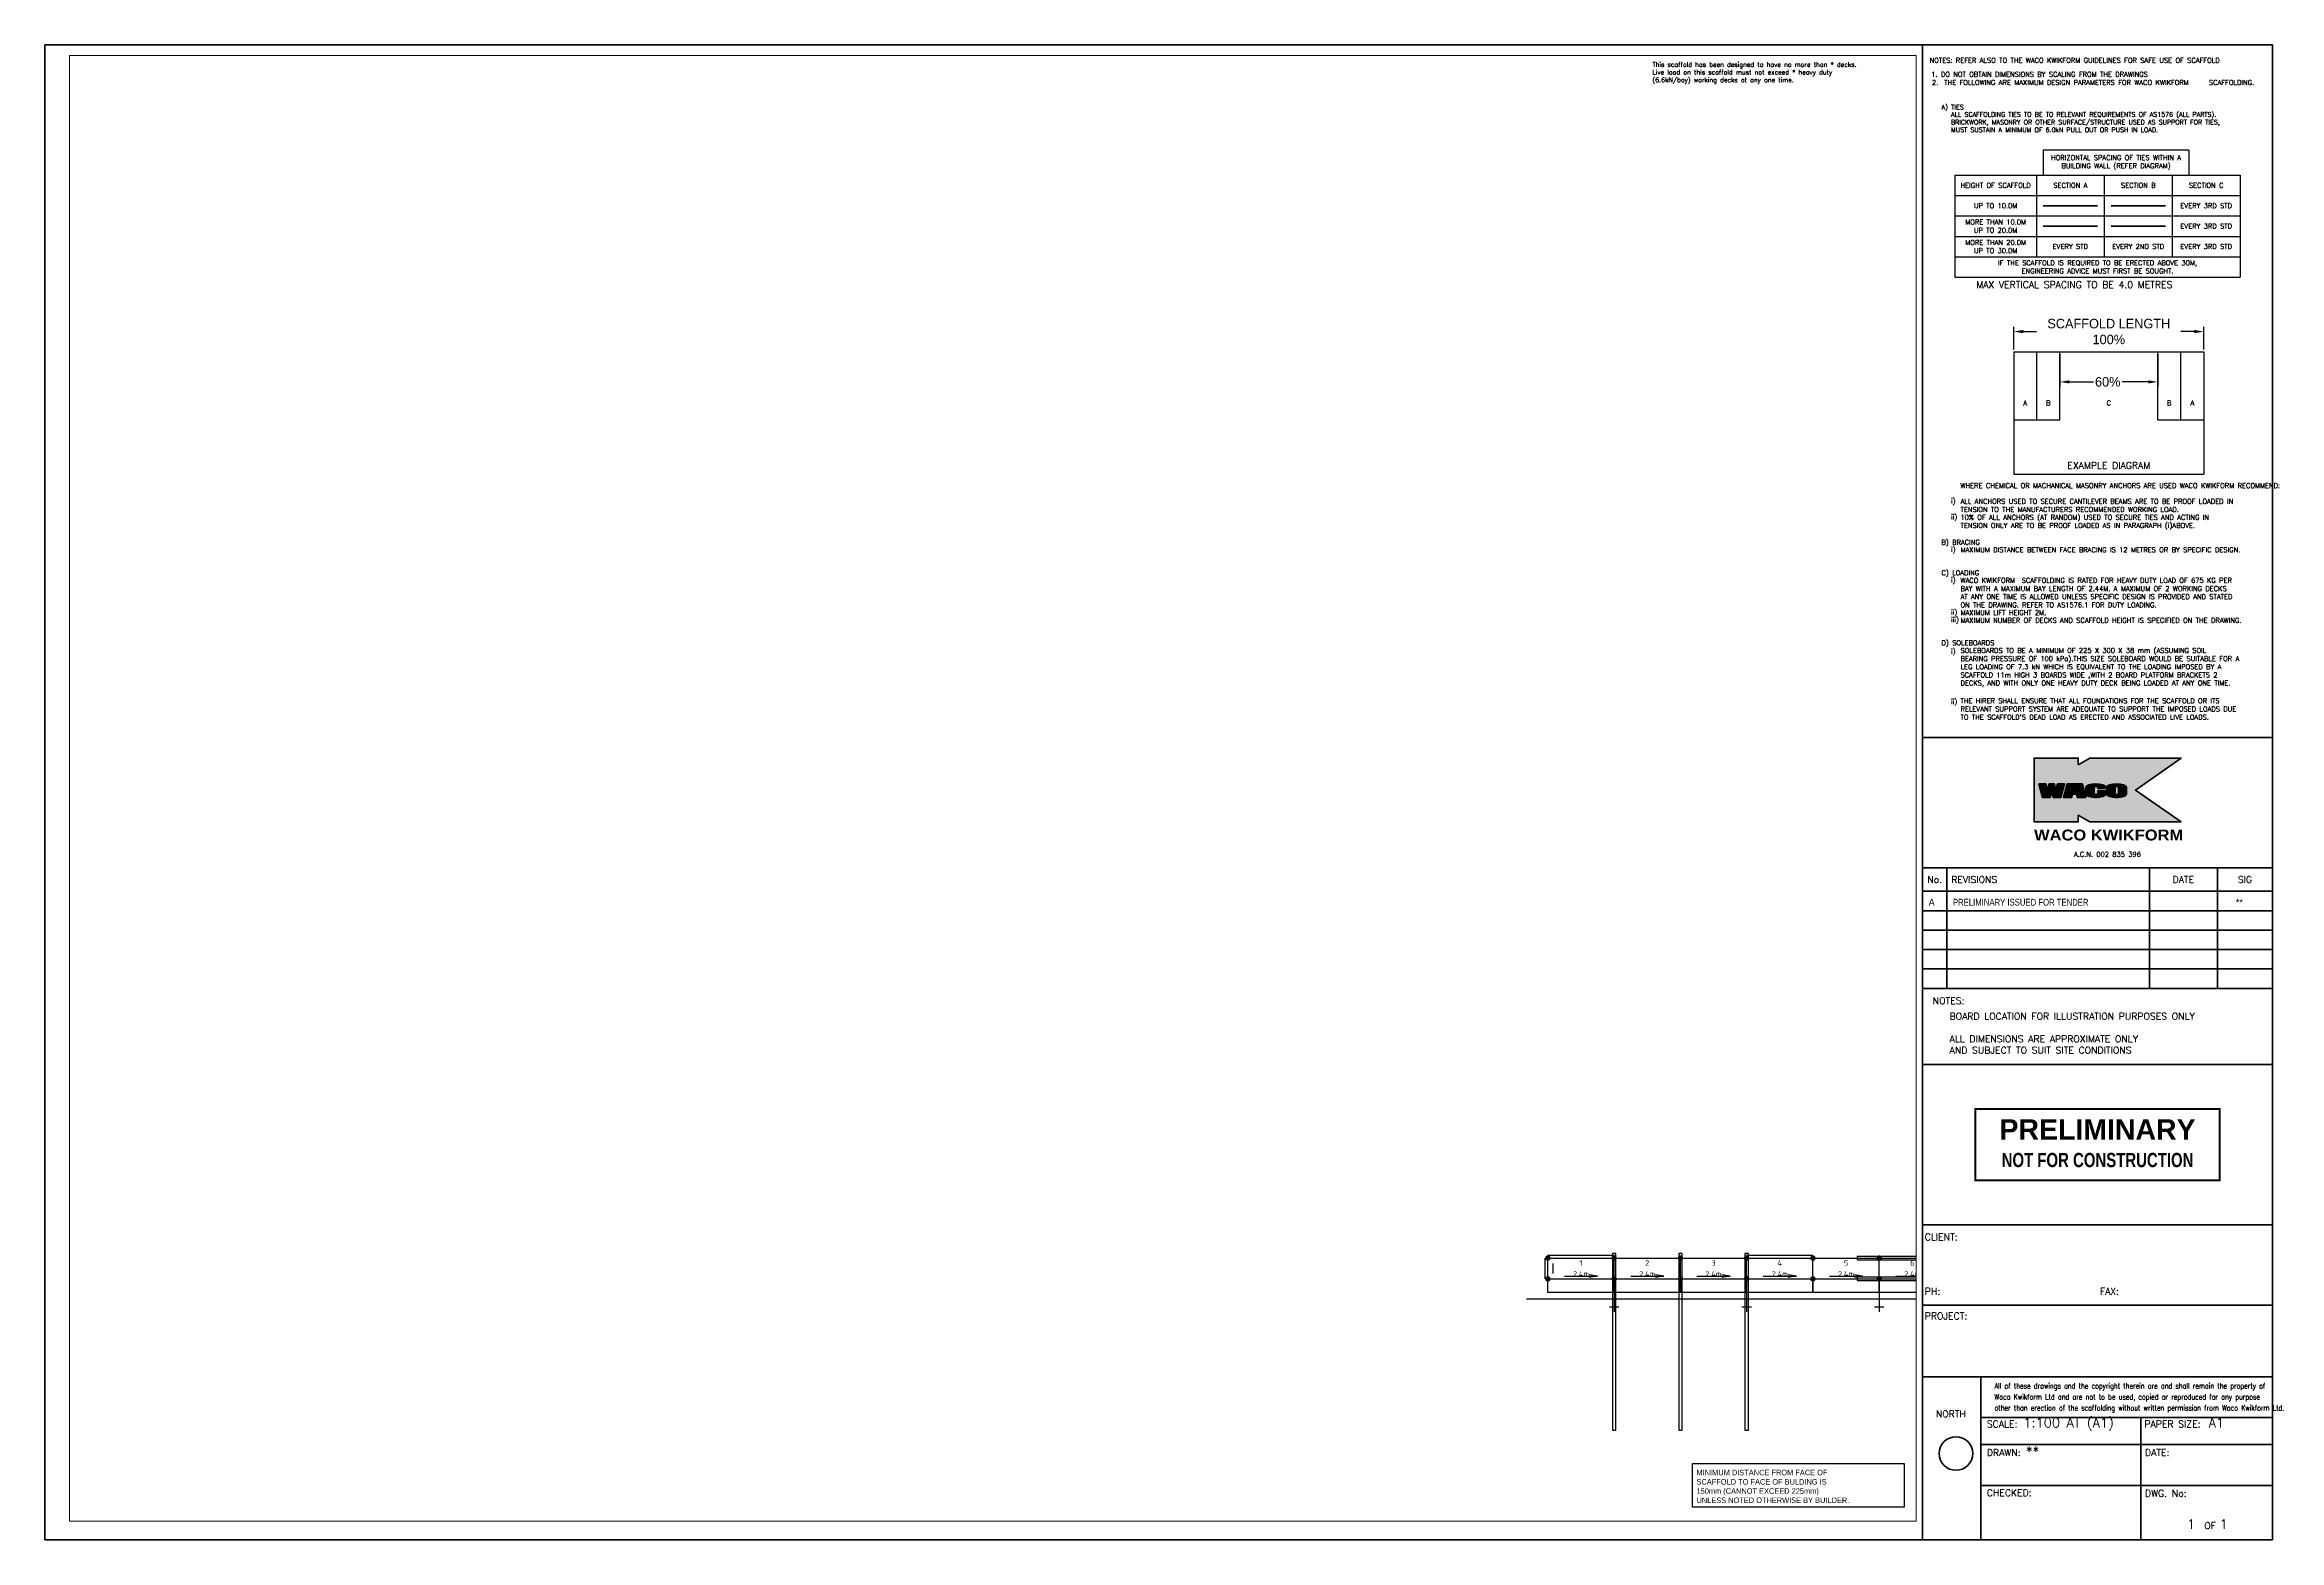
# Paper-space layout 'WACO Kwikform A1 Drawing Sheet' of a CAD drawing. Header units: millimetres. Extents: x 0 to 822, y 0 to 550.
# The model-space entities are those that its viewports show. They can reach past a viewport. Long polylines and large blocks are cut down to what shows.
import ezdxf
from ezdxf.enums import TextEntityAlignment as Align

# ---------------------------------------------------------------- set-up
doc = ezdxf.new("R2010")
doc.units = ezdxf.units.MM
doc.header["$PDMODE"] = 34
doc.header["$PDSIZE"] = -10
doc.linetypes.add('KwikScaf_DASHED', pattern=[3.75, 2.5, -1.25])
doc.linetypes.add('KwikScaf_Line', pattern=[1, 1, 0])
doc.layers.get('0').update_dxf_attribs({"linetype": 'CONTINUOUS'})
doc.layers.get('Defpoints').update_dxf_attribs({"linetype": 'CONTINUOUS'})
for name, color, linetype in [('DISTANCE', 3, 'CONTINUOUS'), ('KwikScaf Schematic', 7, 'CONTINUOUS'), ('PRELIMINARY', 7, 'CONTINUOUS'), ('RED', 8, 'CONTINUOUS')]:
    doc.layers.add(name, color=color, linetype=linetype)
for name, color, linetype, lineweight in [('Sheet 018', 10, 'CONTINUOUS', 18), ('Sheet 025', 7, 'CONTINUOUS', 25), ('Sheet 035', 5, 'CONTINUOUS', 35), ('Sheet 050', 130, 'CONTINUOUS', 50), ('Sheet 070', 180, 'CONTINUOUS', 70)]:
    doc.layers.add(name, color=color, linetype=linetype, lineweight=lineweight)
doc.layers.add('Viewport', color=7, linetype='CONTINUOUS', plot=False)
doc.styles.add('ARCH', font='archd.shx', dxfattribs={"height": 250})
doc.styles.add('KwikScaf ISO', font='isocp.shx')
doc.styles.add('ROMANS', font='romans')
doc.styles.add('STAMP', font='ARIALBD.TTF')
doc.styles.add('WACO', font='ariblk.TTF')
doc.dimstyles.new('ISO-35', dxfattribs={"dimscale": 0, "dimtxt": 3.5, "dimasz": 3.5, "dimexe": 1.75, "dimexo": 0.875, "dimgap": 0.875, "dimtad": 1, "dimdsep": 46, "dimtxsty": 'Standard', "dimcen": 3.5, "dimadec": 0, "dimazin": 0, "dimtfac": 1, "dimtmove": 2, "dimatfit": 3, "dimfxl": 1, "dimtolj": 1, "dimtzin": 0, "dimarcsym": 0})
pattern_1 = [(0, (0, 0), (0, 0.174625), [0.127, -0.047625]), (90, (0, 0), (-0.174625, 1e-17), [0.127, -0.047625])]

# ---------------------------------------------------------------- blocks, each defined once
blk = doc.blocks.new('REVDES')
at = {"style": 'ARCH'}
for tag, p in [('01', (2.31, 1.87)), ('03', (87.68, 1.87)), ('04', (115.37, 1.87))]:
    blk.add_attdef(tag, p, '', height=2.5, dxfattribs=at)
at = {"style": 'ARCH', "width": 0.85}
blk.add_attdef('02', (11.25, 1.87), '', height=2.5, dxfattribs=at)
blk = doc.blocks.new('PREL')
at = {"layer": 'RED', "const_width": 100}
blk.add_lwpolyline([(6000, 1750), (-6000, 1750), (-6000, -1750), (6000, -1750)], close=True, dxfattribs=at)
at = {"layer": 'RED', "style": 'STAMP'}
blk.add_text('PRELIMINARY', height=1000, dxfattribs=at).set_placement((0, 750), align=Align.MIDDLE)
at = {"layer": 'RED', "style": 'STAMP', "width": 0.75}
blk.add_text('NOT FOR CONSTRUCTION', height=700, dxfattribs=at).set_placement((0, -750), align=Align.MIDDLE)
blk = doc.blocks.new('*D29')
at = {"color": 0, "lineweight": -2}
for p, q in [((724.69, 437.85), (724.69, 446.22)), ((728.19, 444.47), (733.14, 444.47)), ((791.19, 444.47), (786.23, 444.47)), ((794.69, 437.85), (794.69, 446.22))]:
    blk.add_line(p, q, dxfattribs=at)
at = {"color": 0}
for points in [[(728.19, 445.06), (728.19, 443.89), (724.69, 444.47)], [(791.19, 445.06), (791.19, 443.89), (794.69, 444.47)]]:
    blk.add_solid(points, dxfattribs=at)
at = {"layer": 'Defpoints', "color": 0}
for p in [(794.69, 444.47), (724.69, 436.98), (794.69, 436.98)]:
    blk.add_point(p, dxfattribs=at)
at = {"color": 0, "insert": (759.69, 444.47), "char_height": 3.5, "attachment_point": 5}
blk.add_mtext('\\A1;SCAFFOLD LENGTH\\P100%', dxfattribs=at)
blk = doc.blocks.new('*D30')
at = {"color": 0, "lineweight": -2}
for p, q in [((741.69, 436.1), (741.69, 424.21)), ((777.69, 436.1), (777.69, 424.21)), ((745.19, 425.96), (754.05, 425.96)), ((774.19, 425.96), (764.55, 425.96))]:
    blk.add_line(p, q, dxfattribs=at)
at = {"color": 0}
for points in [[(745.19, 426.54), (745.19, 425.38), (741.69, 425.96)], [(774.19, 426.54), (774.19, 425.38), (777.69, 425.96)]]:
    blk.add_solid(points, dxfattribs=at)
at = {"layer": 'Defpoints', "color": 0}
for p in [(741.69, 436.98), (777.69, 436.98), (777.69, 425.96)]:
    blk.add_point(p, dxfattribs=at)
at = {"color": 0, "insert": (759.3, 425.96), "char_height": 3.5, "attachment_point": 5}
blk.add_mtext('\\A1;60%', dxfattribs=at)
blk = doc.blocks.new('REVISED TITLE')
at = {"layer": 'Sheet 025', "style": 'ROMANS'}
for s, p in [('CLIENT:', (-128.05, 110.15)), ('PH:', (-128.05, 90.15)), ('FAX:', (-63.6, 90.15)), ('PROJECT:', (-128.05, 81.06)), ('SCALE:', (-105.19, 41.33)), ('PAPER SIZE:', (-47.19, 41.33)), ('DRAWN:', (-105.19, 30.85)), ('DATE:', (-46.99, 30.85)), ('CHECKED:', (-105.19, 16.04)), ('DWG. No:', (-46.99, 15.86)), ('OF', (-25.18, 3.98))]:
    blk.add_text(s, height=2.5, dxfattribs=at).set_placement(p)
at = {"layer": 'Sheet 035', "style": 'ROMANS'}
for tag, p in [('CLIENT_CONTACT', (-110.61, 110.15)), ('COMPANY', (-110.61, 105.15)), ('ADDRESS_STREET', (-110.61, 100.15)), ('CITY', (-110.61, 95.15)), ('PHONE_NO.', (-110.61, 90.15)), ('FAX_NO.', (-46.16, 90.15)), ('PROJECT_TITLE:', (-110.61, 81.06)), ('PROJECT_DESCRIPTION', (-110.61, 76.06)), ('PROJECT_DESCRIPTION_2', (-110.61, 71.06)), ('PROJECT_DESCRIPTION_3', (-110.61, 66.06)), ('PROJECT_DESCRIPTION_4', (-110.61, 61.06)), ('SCALE', (-91.76, 41.33)), ('PAPER_SIZE', (-23.56, 41.33)), ('DRAFTSMAN', (-90.76, 30.85)), ('DATE', (-35.55, 30.85)), ('DWG_NO', (-46.15, 9.93))]:
    blk.add_attdef(tag, p, '', height=3.5, dxfattribs=at)
for tag, p in [('PAGE_NO.', (-30.05, 3.98)), ('OF_PAGES.', (-18.05, 3.98))]:
    blk.add_attdef(tag, text='', height=3.5, dxfattribs=at).set_placement(p, align=Align.CENTER)
blk = doc.blocks.new('WACO LOGO')
h = blk.add_hatch()
h.set_pattern_fill('ANGLE', color=140, scale=0.025, style=0)
h.set_pattern_definition(pattern_1)
h.paths.add_polyline_path([(493.69, 275.27), (494.27, 273.1), (497.09, 273.1), (498.42, 278.06), (495.82, 278.06), (495.23, 275.87), (494.64, 278.06), (492.73, 278.06), (492.14, 275.87), (491.55, 278.06), (488.96, 278.06), (490.29, 273.1), (493.11, 273.1)])
h = blk.add_hatch()
h.set_pattern_fill('ANGLE', color=140, scale=0.025, style=0)
h.set_pattern_definition(pattern_1)
h.paths.add_polyline_path([(504.96, 278.06), (499.32, 278.06), (497.99, 273.1), (501.01, 273.1), (501.33, 274.31), (502.79, 274.31), (503.11, 273.1), (506.29, 273.1)])
h.paths.add_polyline_path([(502.14, 276.71), (502.6, 274.99), (501.68, 274.99)], flags=16)
h = blk.add_hatch()
h.set_pattern_fill('ANGLE', color=140, scale=0.025, style=0)
h.set_pattern_definition(pattern_1)
edge = h.paths.add_edge_path()
edge.add_ellipse((509.97, 276.84), major_axis=(-0.658, 0), ratio=0.455652, start_angle=180, end_angle=360, ccw=False)
edge.add_line((510.63, 276.84), (510.63, 276.42))
edge.add_line((510.63, 276.42), (513.49, 276.42))
edge.add_line((513.49, 276.42), (513.49, 276.96))
edge.add_ellipse((509.88, 276.96), major_axis=(-3.61, 0), ratio=0.304653, start_angle=180, end_angle=360)
edge.add_line((506.27, 276.96), (506.27, 274.2))
edge.add_ellipse((509.88, 274.2), major_axis=(-3.61, 0), ratio=0.304653, start_angle=0, end_angle=180)
edge.add_line((513.49, 274.2), (513.49, 275.5))
edge.add_line((513.49, 275.5), (510.63, 275.5))
edge.add_line((510.63, 275.5), (510.63, 274.44))
edge.add_ellipse((509.97, 274.48), major_axis=(-0.658, 0), ratio=0.455652, start_angle=0, end_angle=180, ccw=False)
edge.add_line((509.31, 274.48), (509.31, 276.88))
h = blk.add_hatch()
h.set_pattern_fill('ANGLE', color=140, scale=0.025, style=0)
h.set_pattern_definition(pattern_1)
edge = h.paths.add_edge_path()
edge.add_ellipse((517.56, 276.96), major_axis=(-3.61, 0), ratio=0.304653, start_angle=180, end_angle=360)
edge.add_line((513.95, 276.96), (513.95, 274.2))
edge.add_ellipse((517.56, 274.2), major_axis=(-3.61, 0), ratio=0.304653, start_angle=0, end_angle=180)
edge.add_line((521.17, 274.2), (521.17, 276.96))
edge = h.paths.add_edge_path(flags=16)
edge.add_ellipse((517.65, 276.84), major_axis=(-0.658, 0), ratio=0.455652, start_angle=180, end_angle=360, ccw=False)
edge.add_line((518.31, 276.84), (518.31, 274.44))
edge.add_ellipse((517.65, 274.48), major_axis=(-0.658, 0), ratio=0.455652, start_angle=0, end_angle=180, ccw=False)
edge.add_line((517, 274.48), (517, 276.88))
at = {"layer": 'Sheet 070'}
h = blk.add_hatch(color=51, dxfattribs=at)
h.paths.add_polyline_path([(501.68, 274.99), (502.6, 274.99), (502.14, 276.71)], flags=0)
h.paths.add_polyline_path([(506.29, 273.1), (504.96, 278.06), (499.32, 278.06), (497.99, 273.1), (501.01, 273.1), (501.33, 274.31), (502.79, 274.31), (503.11, 273.1)], flags=16)
h.paths.add_polyline_path([(490.29, 273.1), (488.96, 278.06), (491.55, 278.06), (492.14, 275.87), (492.73, 278.06), (494.64, 278.06), (495.23, 275.87), (495.82, 278.06), (498.42, 278.06), (497.09, 273.1), (494.27, 273.1), (493.69, 275.27), (493.11, 273.1)], flags=16)
h.paths.add_polyline_path([(503.44, 285.06), (503.44, 287.56), (487.19, 287.56), (487.19, 264.06), (503.44, 264.06), (503.44, 266.56), (507.77, 264.06), (541.27, 264.06), (524.49, 275.81), (541.27, 287.56), (507.77, 287.56)])
edge = h.paths.add_edge_path(flags=16)
edge.add_line((510.63, 274.48), (510.63, 275.5))
edge.add_line((510.63, 275.5), (513.49, 275.5))
edge.add_line((513.49, 275.5), (513.49, 274.2))
edge.add_ellipse((509.88, 274.2), major_axis=(-3.61, 0), ratio=0.304653, start_angle=0, end_angle=180, ccw=False)
edge.add_line((506.27, 274.2), (506.27, 276.96))
edge.add_ellipse((509.88, 276.96), major_axis=(-3.61, 0), ratio=0.304653, start_angle=180, end_angle=360, ccw=False)
edge.add_line((513.49, 276.96), (513.49, 276.42))
edge.add_line((513.49, 276.42), (510.63, 276.42))
edge.add_line((510.63, 276.42), (510.63, 276.84))
edge.add_ellipse((509.97, 276.84), major_axis=(-0.658, 0), ratio=0.455652, start_angle=180, end_angle=360)
edge.add_line((509.31, 276.84), (509.31, 274.48))
edge.add_ellipse((509.97, 274.48), major_axis=(-0.658, 0), ratio=0.455652, start_angle=0, end_angle=180)
edge = h.paths.add_edge_path(flags=16)
edge.add_ellipse((517.56, 274.2), major_axis=(-3.61, 0), ratio=0.304653, start_angle=0, end_angle=180, ccw=False)
edge.add_line((513.95, 274.2), (513.95, 276.96))
edge.add_ellipse((517.56, 276.96), major_axis=(-3.61, 0), ratio=0.304653, start_angle=180, end_angle=360, ccw=False)
edge.add_line((521.17, 276.96), (521.17, 274.2))
edge = h.paths.add_edge_path(flags=0)
edge.add_line((517, 276.84), (517, 274.48))
edge.add_ellipse((517.65, 274.48), major_axis=(-0.658, 0), ratio=0.455652, start_angle=0, end_angle=180)
edge.add_line((518.31, 274.48), (518.31, 276.84))
edge.add_ellipse((517.65, 276.84), major_axis=(-0.658, 0), ratio=0.455652, start_angle=180, end_angle=360)
for p, q in [((506.27, 276.96), (506.27, 274.2)), ((509.31, 276.84), (509.31, 274.48)), ((510.63, 276.84), (510.63, 276.42)), ((510.63, 276.42), (513.49, 276.42)), ((513.49, 276.42), (513.49, 276.96)), ((513.95, 276.96), (513.95, 274.2)), ((517, 276.84), (517, 274.48)), ((518.31, 276.84), (518.31, 274.48)), ((521.17, 274.2), (521.17, 276.96))]:
    blk.add_line(p, q, dxfattribs=at)
at = {"layer": 'Sheet 070', "color": 7}
blk.add_lwpolyline([(503.44, 285.06), (503.44, 287.56), (487.19, 287.56), (487.19, 264.06), (503.44, 264.06), (503.44, 266.56), (507.77, 264.06), (541.27, 264.06), (524.49, 275.81), (541.27, 287.56), (507.77, 287.56)], close=True, dxfattribs=at)
at = {"layer": 'Sheet 070'}
for points in [[(490.29, 273.1), (488.96, 278.06), (491.55, 278.06), (492.14, 275.87), (492.73, 278.06), (494.64, 278.06), (495.23, 275.87), (495.82, 278.06), (498.42, 278.06), (497.09, 273.1), (494.27, 273.1), (493.69, 275.27), (493.11, 273.1), (490.29, 273.1)], [(506.29, 273.1), (504.96, 278.06), (499.32, 278.06), (497.99, 273.1), (501.01, 273.1), (501.33, 274.31), (502.79, 274.31), (503.11, 273.1)], [(501.68, 274.99), (502.6, 274.99), (502.14, 276.71)]]:
    blk.add_lwpolyline(points, close=True, dxfattribs=at)
blk.add_lwpolyline([(510.63, 274.48), (510.63, 275.5), (513.49, 275.5), (513.49, 274.2)], dxfattribs=at)
for centre, major_axis, ratio in [((509.88, 276.96), (-3.61, 0), 0.304653), ((509.97, 276.84), (-0.658, 0), 0.455652), ((517.56, 276.96), (-3.61, 0), 0.304653), ((517.65, 276.84), (-0.658, 0), 0.455652)]:
    blk.add_ellipse(centre, major_axis=major_axis, ratio=ratio, start_param=3.141593, end_param=6.283185, dxfattribs=at)
at = {"layer": 'Sheet 070', "extrusion": (0, 0, -1)}
for centre, major_axis, ratio in [((509.88, 274.2), (-3.61, 0), 0.304653), ((509.97, 274.48), (-0.658, 0), 0.455652), ((517.56, 274.2), (-3.61, 0), 0.304653), ((517.65, 274.48), (-0.658, 0), 0.455652)]:
    blk.add_ellipse(centre, major_axis=major_axis, ratio=ratio, start_param=3.141593, end_param=6.283185, dxfattribs=at)

msp = doc.modelspace()

# ---------------------------------------------------------------- linework, layer by layer
msp.add_line((49635, 5767), (81587, 5767))
for points in [[(52794, 938), (52919, 938), (52919, 7438), (52794, 7438)], [(55233, 938), (55358, 938), (55358, 7438), (55233, 7438)], [(57672, 938), (57797, 938), (57797, 7438), (57672, 7438)], [(61802, 7331), (61802, 7206), (68302, 7206), (68302, 7331)], [(61802, 6569), (61802, 6444), (68302, 6444), (68302, 6569)]]:
    msp.add_lwpolyline(points, close=True)
at = {"layer": 'KwikScaf Schematic', "color": 3, "linetype": 'KwikScaf_DASHED'}
for p, q in [((50318, 6506), (50318, 7268)), ((52857, 7368), (50418, 7368)), ((50618, 6706), (50618, 7068)), ((60174, 7368), (57735, 7368))]:
    msp.add_line(p, q, dxfattribs=at)
at = {"layer": 'KwikScaf Schematic', "color": 3, "linetype": 'KwikScaf_Line'}
for p, q in [((50418, 7268), (52857, 7268)), ((50418, 6506), (50418, 7268)), ((51028, 6601), (52247, 6601)), ((52247, 6601), (51942, 6649)), ((52247, 6601), (51942, 6554)), ((52857, 6506), (52857, 7268)), ((52857, 7268), (55296, 7268)), ((53467, 6601), (54686, 6601)), ((54686, 6601), (54381, 6649)), ((54686, 6601), (54381, 6554)), ((55296, 6506), (55296, 7268)), ((55296, 7268), (57735, 7268)), ((55906, 6601), (57125, 6601)), ((57125, 6601), (56820, 6649)), ((57125, 6601), (56820, 6554)), ((57735, 6506), (57735, 7268)), ((57735, 7268), (60174, 7268)), ((58345, 6601), (59564, 6601)), ((59564, 6601), (59259, 6649)), ((59564, 6601), (59259, 6554)), ((60174, 6506), (60174, 7268)), ((60174, 7268), (62613, 7268)), ((60784, 6601), (62003, 6601)), ((62003, 6601), (61698, 6649)), ((62003, 6601), (61698, 6554)), ((62613, 6506), (62613, 7268)), ((62613, 7268), (65052, 7268)), ((63223, 6601), (64442, 6601)), ((64442, 6601), (64137, 6649)), ((64442, 6601), (64137, 6554)), ((50418, 6506), (52857, 6506)), ((50418, 5998), (50418, 6506)), ((52857, 5998), (50418, 5998)), ((52857, 6506), (52857, 5998)), ((52857, 6506), (55296, 6506)), ((52857, 5998), (52857, 6506)), ((52857, 5998), (52857, 5298)), ((55296, 5998), (52857, 5998)), ((55296, 6506), (55296, 5998)), ((55296, 6506), (57735, 6506)), ((55296, 5998), (55296, 6506)), ((57735, 5998), (55296, 5998)), ((57735, 6506), (57735, 5998)), ((57735, 6506), (60174, 6506)), ((57735, 5998), (57735, 6506)), ((57735, 5998), (57735, 5298)), ((60174, 5998), (57735, 5998)), ((60174, 6506), (60174, 5998)), ((60174, 6506), (62613, 6506)), ((60174, 5998), (60174, 6506)), ((62613, 5998), (60174, 5998)), ((62613, 6506), (62613, 5998)), ((62613, 6506), (65052, 6506)), ((62613, 5998), (62613, 6506)), ((62613, 5998), (62613, 5298)), ((65052, 5998), (62613, 5998)), ((52682, 5473), (53032, 5473)), ((57560, 5473), (57910, 5473)), ((62438, 5473), (62788, 5473))]:
    msp.add_line(p, q, dxfattribs=at)
for points in [[(50418, 7318, 100, 100, -0.198912), (50453, 7304, 100, 100, -0.198912), (50468, 7268, 100, 100, -0.198912), (50453, 7233, 100, 100, -0.198912), (50418, 7218, 100, 100, -0.198912), (50382, 7233, 100, 100, -0.198912), (50368, 7268, 100, 100, -0.198912), (50382, 7304, 100, 100, -0.198912)], [(52857, 7318, 100, 100, -0.198912), (52892, 7304, 100, 100, -0.198912), (52907, 7268, 100, 100, -0.198912), (52892, 7233, 100, 100, -0.198912), (52857, 7218, 100, 100, -0.198912), (52821, 7233, 100, 100, -0.198912), (52807, 7268, 100, 100, -0.198912), (52821, 7304, 100, 100, -0.198912)], [(52857, 7318, 100, 100, -0.198912), (52892, 7304, 100, 100, -0.198912), (52907, 7268, 100, 100, -0.198912), (52892, 7233, 100, 100, -0.198912), (52857, 7218, 100, 100, -0.198912), (52821, 7233, 100, 100, -0.198912), (52807, 7268, 100, 100, -0.198912), (52821, 7304, 100, 100, -0.198912)], [(52857, 6556, 100, 100, -0.198912), (52892, 6542, 100, 100, -0.198912), (52907, 6506, 100, 100, -0.198912), (52892, 6471, 100, 100, -0.198912), (52857, 6456, 100, 100, -0.198912), (52821, 6471, 100, 100, -0.198912), (52807, 6506, 100, 100, -0.198912), (52821, 6542, 100, 100, -0.198912)], [(55296, 7318, 100, 100, -0.198912), (55331, 7304, 100, 100, -0.198912), (55346, 7268, 100, 100, -0.198912), (55331, 7233, 100, 100, -0.198912), (55296, 7218, 100, 100, -0.198912), (55260, 7233, 100, 100, -0.198912), (55246, 7268, 100, 100, -0.198912), (55260, 7304, 100, 100, -0.198912)], [(55296, 7318, 100, 100, -0.198912), (55331, 7304, 100, 100, -0.198912), (55346, 7268, 100, 100, -0.198912), (55331, 7233, 100, 100, -0.198912), (55296, 7218, 100, 100, -0.198912), (55260, 7233, 100, 100, -0.198912), (55246, 7268, 100, 100, -0.198912), (55260, 7304, 100, 100, -0.198912)], [(55296, 6556, 100, 100, -0.198912), (55331, 6542, 100, 100, -0.198912), (55346, 6506, 100, 100, -0.198912), (55331, 6471, 100, 100, -0.198912), (55296, 6456, 100, 100, -0.198912), (55260, 6471, 100, 100, -0.198912), (55246, 6506, 100, 100, -0.198912), (55260, 6542, 100, 100, -0.198912)], [(57735, 7318, 100, 100, -0.198912), (57770, 7304, 100, 100, -0.198912), (57785, 7268, 100, 100, -0.198912), (57770, 7233, 100, 100, -0.198912), (57735, 7218, 100, 100, -0.198912), (57699, 7233, 100, 100, -0.198912), (57685, 7268, 100, 100, -0.198912), (57699, 7304, 100, 100, -0.198912)], [(57735, 7318, 100, 100, -0.198912), (57770, 7304, 100, 100, -0.198912), (57785, 7268, 100, 100, -0.198912), (57770, 7233, 100, 100, -0.198912), (57735, 7218, 100, 100, -0.198912), (57699, 7233, 100, 100, -0.198912), (57685, 7268, 100, 100, -0.198912), (57699, 7304, 100, 100, -0.198912)], [(57735, 6556, 100, 100, -0.198912), (57770, 6542, 100, 100, -0.198912), (57785, 6506, 100, 100, -0.198912), (57770, 6471, 100, 100, -0.198912), (57735, 6456, 100, 100, -0.198912), (57699, 6471, 100, 100, -0.198912), (57685, 6506, 100, 100, -0.198912), (57699, 6542, 100, 100, -0.198912)], [(60174, 7318, 100, 100, -0.198912), (60209, 7304, 100, 100, -0.198912), (60224, 7268, 100, 100, -0.198912), (60209, 7233, 100, 100, -0.198912), (60174, 7218, 100, 100, -0.198912), (60138, 7233, 100, 100, -0.198912), (60124, 7268, 100, 100, -0.198912), (60138, 7304, 100, 100, -0.198912)], [(60174, 7318, 100, 100, -0.198912), (60209, 7304, 100, 100, -0.198912), (60224, 7268, 100, 100, -0.198912), (60209, 7233, 100, 100, -0.198912), (60174, 7218, 100, 100, -0.198912), (60138, 7233, 100, 100, -0.198912), (60124, 7268, 100, 100, -0.198912), (60138, 7304, 100, 100, -0.198912)], [(60174, 6556, 100, 100, -0.198912), (60209, 6542, 100, 100, -0.198912), (60224, 6506, 100, 100, -0.198912), (60209, 6471, 100, 100, -0.198912), (60174, 6456, 100, 100, -0.198912), (60138, 6471, 100, 100, -0.198912), (60124, 6506, 100, 100, -0.198912), (60138, 6542, 100, 100, -0.198912)], [(62613, 7318, 100, 100, -0.198912), (62648, 7304, 100, 100, -0.198912), (62663, 7268, 100, 100, -0.198912), (62648, 7233, 100, 100, -0.198912), (62613, 7218, 100, 100, -0.198912), (62577, 7233, 100, 100, -0.198912), (62563, 7268, 100, 100, -0.198912), (62577, 7304, 100, 100, -0.198912)], [(62613, 7318, 100, 100, -0.198912), (62648, 7304, 100, 100, -0.198912), (62663, 7268, 100, 100, -0.198912), (62648, 7233, 100, 100, -0.198912), (62613, 7218, 100, 100, -0.198912), (62577, 7233, 100, 100, -0.198912), (62563, 7268, 100, 100, -0.198912), (62577, 7304, 100, 100, -0.198912)], [(62613, 6556, 100, 100, -0.198912), (62648, 6542, 100, 100, -0.198912), (62663, 6506, 100, 100, -0.198912), (62648, 6471, 100, 100, -0.198912), (62613, 6456, 100, 100, -0.198912), (62577, 6471, 100, 100, -0.198912), (62563, 6506, 100, 100, -0.198912), (62577, 6542, 100, 100, -0.198912)]]:
    msp.add_lwpolyline(points, format="xyseb", close=True, dxfattribs=at)
at = {"layer": 'KwikScaf Schematic', "color": 3, "linetype": 'KwikScaf_Line', "const_width": 100}
for points in [[(50418, 6556, -0.198912), (50453, 6542, -0.198912), (50468, 6506, -0.198912), (50453, 6471, -0.198912), (50418, 6456, -0.198912), (50382, 6471, -0.198912), (50368, 6506, -0.198912), (50382, 6542, -0.198912)], [(52857, 6556, -0.198912), (52892, 6542, -0.198912), (52907, 6506, -0.198912), (52892, 6471, -0.198912), (52857, 6456, -0.198912), (52821, 6471, -0.198912), (52807, 6506, -0.198912), (52821, 6542, -0.198912)], [(55296, 6556, -0.198912), (55331, 6542, -0.198912), (55346, 6506, -0.198912), (55331, 6471, -0.198912), (55296, 6456, -0.198912), (55260, 6471, -0.198912), (55246, 6506, -0.198912), (55260, 6542, -0.198912)], [(57735, 6556, -0.198912), (57770, 6542, -0.198912), (57785, 6506, -0.198912), (57770, 6471, -0.198912), (57735, 6456, -0.198912), (57699, 6471, -0.198912), (57685, 6506, -0.198912), (57699, 6542, -0.198912)], [(60174, 6556, -0.198912), (60209, 6542, -0.198912), (60224, 6506, -0.198912), (60209, 6471, -0.198912), (60174, 6456, -0.198912), (60138, 6471, -0.198912), (60124, 6506, -0.198912), (60138, 6542, -0.198912)], [(62613, 6556, -0.198912), (62648, 6542, -0.198912), (62663, 6506, -0.198912), (62648, 6471, -0.198912), (62613, 6456, -0.198912), (62577, 6471, -0.198912), (62563, 6506, -0.198912), (62577, 6542, -0.198912)]]:
    msp.add_lwpolyline(points, format="xyb", close=True, dxfattribs=at)

# ---------------------------------------------------------------- texts
at = {"layer": 'KwikScaf Schematic', "style": 'KwikScaf ISO'}
for s, p in [('2.4m', (51637, 6687)), ('1', (51637, 7087)), ('2.4m', (54076, 6687)), ('2', (54076, 7087)), ('2.4m', (56515, 6687)), ('3', (56515, 7087)), ('2.4m', (58954, 6687)), ('4', (58954, 7087)), ('2.4m', (61393, 6687)), ('5', (61393, 7087)), ('2.4m', (63832, 6687)), ('6', (63832, 7087))]:
    msp.add_text(s, height=200, dxfattribs=at).set_placement(p, align=Align.MIDDLE_CENTER)

psp = doc.layouts.new('WACO Kwikform A1 Drawing Sheet')

# ---------------------------------------------------------------- linework, layer by layer
at = {"layer": 'DISTANCE'}
psp.add_lwpolyline([(606.423, 28.066), (684.365, 28.066), (684.365, 11.949), (606.423, 11.949)], close=True, dxfattribs=at)
at = {"layer": 'Sheet 025', "color": 7}
for p, q in [((735.533, 511.3), (789.189, 511.3)), ((735.533, 511.3), (735.533, 502.002)), ((789.189, 511.3), (789.189, 502.002)), ((703.04, 502.002), (808.04, 502.002)), ((703.04, 502.002), (703.04, 464.502)), ((733.04, 502.002), (733.04, 472.002)), ((758.04, 502.002), (758.04, 472.002)), ((783.04, 502.002), (783.04, 472.002)), ((808.04, 502.002), (808.04, 464.502)), ((703.04, 494.502), (808.04, 494.502)), ((703.04, 487.002), (808.04, 487.002)), ((703.04, 479.502), (808.04, 479.502)), ((703.04, 472.002), (808.04, 472.002)), ((703.04, 464.502), (808.04, 464.502)), ((724.685, 436.977), (724.685, 391.977)), ((724.685, 436.977), (794.685, 436.977)), ((733.185, 411.977), (733.185, 436.977)), ((741.685, 411.977), (741.685, 436.977)), ((777.685, 411.977), (777.685, 436.977)), ((786.185, 411.977), (786.185, 436.977)), ((794.685, 436.977), (794.685, 391.977)), ((724.685, 411.977), (741.685, 411.977)), ((777.685, 411.977), (794.685, 411.977)), ((724.685, 391.977), (794.685, 391.977))]:
    psp.add_line(p, q, dxfattribs=at)
at = {"layer": 'Sheet 050', "color": 7}
for p, q in [((700.13, 202.862), (700.13, 247.241)), ((774.636, 202.862), (774.636, 247.241)), ((799.636, 202.862), (799.636, 247.241)), ((691.08, 238.562), (820, 238.562)), ((691.08, 231.422), (820, 231.422)), ((691.08, 224.282), (820, 224.282)), ((691.08, 217.142), (820, 217.142)), ((691.08, 210.002), (820, 210.002)), ((712.537, 45), (820, 45)), ((771.5, 0), (771.5, 45)), ((712.537, 35), (820, 35)), ((712.537, 20), (820, 20))]:
    psp.add_line(p, q, dxfattribs=at)
at = {"layer": 'Sheet 070', "color": 7}
for p, q in [((0, 550), (820, 550)), ((0, 0), (0, 550)), ((691.08, 550), (691.08, 0)), ((820, 550), (820, 0)), ((735.54, 490.752), (755.54, 490.752)), ((760.54, 490.752), (780.54, 490.752)), ((735.54, 483.252), (755.54, 483.252)), ((760.54, 483.252), (780.54, 483.252)), ((691.08, 295.143), (820, 295.143)), ((691.08, 247.241), (820, 247.241)), ((691.08, 202.862), (820, 202.862)), ((691.08, 174.812), (820, 174.812)), ((691.095, 115.865), (820, 115.865)), ((691.095, 86.347), (820, 86.347)), ((691.08, 60), (820, 60)), ((712.537, -0.18), (712.537, 59.82)), ((820, 0), (0, 0))]:
    psp.add_line(p, q, dxfattribs=at)
psp.add_circle((703.412, 31.743), 6.188, dxfattribs=at)

# ---------------------------------------------------------------- block references
psp.add_blockref('WACO LOGO', (245, 0))
at = {"color": 7}
ref = psp.add_blockref('REVDES', (691.08, 231.422), dxfattribs=at)
ref.add_attrib('01', 'A', (693.387, 233.295), dxfattribs={"height": 2.5, "style": 'ARCH'})
ref.add_attrib('02', 'PRELIMINARY ISSUED FOR TENDER', (702.328, 233.295), dxfattribs={"height": 2.5, "style": 'ARCH', "width": 0.85})
ref.add_attrib('04', '**', (806.452, 233.295), dxfattribs={"height": 2.5, "style": 'ARCH'})
psp.add_blockref('REVISED TITLE', (820, 0)).add_auto_attribs({'SCALE': '1:100 AT (A1)', 'PAPER_SIZE': 'A1', 'DRAFTSMAN': '**', 'PAGE_NO.': '1', 'OF_PAGES.': '1'})
at = {"layer": 'PRELIMINARY', "color": 7, "xscale": 0.0075, "yscale": 0.0075, "zscale": 0.0075}
psp.add_blockref('PREL', (755.54, 145.338), dxfattribs=at)

# ---------------------------------------------------------------- texts
at = {"layer": 'DISTANCE', "style": 'ARCH'}
for s, p in [('MINIMUM DISTANCE FROM FACE OF ', (607.944, 23.716)), ('SCAFFOLD TO FACE OF BULDING IS', (607.944, 20.316)), ('150mm (CANNOT EXCEED 225mm)', (607.944, 16.916)), ('UNLESS NOTED OTHERWISE BY BUILDER.', (607.944, 13.516))]:
    psp.add_text(s, height=2.04, dxfattribs=at).set_placement(p)
at = {"layer": 'Sheet 018', "color": 7, "style": 'ROMANS'}
for s, height, p in [('NOTES: REFER ALSO TO THE WACO KWIKFORM GUIDELINES FOR SAFE USE OF SCAFFOLD', 1.8, (693.735, 543.351)), ('1. DO NOT OBTAIN DIMENSIONS BY SCALING FROM THE DRAWINGS', 1.8, (694.353, 538.204)), ('2.', 1.8, (694.611, 535.204)), ('A) TIES', 1.7249, (698.111, 526.204)), ('i)', 1.8, (701.611, 381.262)), ('ii)', 1.8, (701.611, 375.39)), ('B) BRACING', 1.8, (698.111, 366.076)), ('i)', 1.8, (701.611, 363.434)), ('C) LOADING', 1.8, (698.111, 354.827)), ('i)', 1.8, (701.611, 352.186)), ('ii)', 1.8, (701.611, 340.342)), ('iii)', 1.8, (701.611, 337.582)), ('D) SOLEBOARDS', 1.8, (698.111, 329.06)), ('i)', 1.8, (701.611, 325.975)), ('ii)', 1.8, (701.611, 307.456))]:
    psp.add_text(s, height=height, dxfattribs=at).set_placement(p)
for s, p in [('A', (728.935, 418.227)), ('B', (737.435, 418.227)), ('C', (759.685, 418.227)), ('B', (781.935, 418.227)), ('A', (790.435, 418.227))]:
    psp.add_text(s, height=1.8, dxfattribs=at).set_placement(p, align=Align.MIDDLE_CENTER)
at = {"layer": 'Sheet 018', "color": 7, "style": 'WACO', "width": 0.982356}
psp.add_text('WACO KWIKFORM', height=4, dxfattribs=at).set_placement((732.189, 257.266), (787.077, 257.266), align=Align.FIT)
at = {"layer": 'Sheet 018', "color": 7, "style": 'ROMANS'}
psp.add_text('A.C.N. 002 835 396', height=1.8, dxfattribs=at).set_placement((759.181, 251.284), align=Align.CENTER)
at = {"layer": 'Sheet 018', "color": 7, "style": 'ROMANS', "width": 0.7}
for s, p in [('All of these drawings and the copyright therein are and shall remain the property of ', (717.637, 55.615)), ('Waco Kwikform Ltd and are not to be used, copied or reproduced for any purpose ', (717.637, 51.567)), ('other than erection of the scaffolding without written permission from Waco Kwikform Ltd.', (717.637, 47.52))]:
    psp.add_text(s, height=2, dxfattribs=at).set_placement(p)
at = {"layer": 'Sheet 018', "color": 7, "style": 'ROMANS'}
for s, insert, char_height, width, attachment_point in [('This scaffold has been designed to have no more than * decks.\\PLive load on this scaffold must not exceed * heavy duty \\P(6.6kN/bay) working decks at any one time.', (591.721, 543.564), 1.69993, 95.7239, 1), ('THE FOLLOWING ARE MAXIMUM DESIGN PARAMETERS FOR WACO KWIKFORM      SCAFFOLDING.', (699.111, 537.004), 1.8, 117.38945, 1), ('ALL SCAFFOLDING TIES TO BE TO RELEVANT REQUIREMENTS OF AS1576 (ALL PARTS). BRICKWORK, MASONRY OR OTHER SURFACE/STRUCTURE USED AS SUPPORT FOR TIES, MUST SUSTAIN A MINIMUM OF 6.0kN PULL OUT OR PUSH IN LOAD.', (701.611, 525.204), 1.699928, 114.8895, 1), ('HORIZONTAL SPACING OF TIES WITHIN A BUILDING WALL (REFER DIAGRAM)', (762.361, 506.651), 1.8, 52.43032, 5), ('HEIGHT OF SCAFFOLD', (718.04, 498.252), 1.8, 28, 5), ('SECTION A', (745.54, 498.252), 1.8, 20, 5), ('SECTION B', (770.54, 498.252), 1.8, 20, 5), ('SECTION C', (795.54, 498.252), 1.8, 20, 5), ('MORE THAN 10.0M UP TO 20.0M', (718.04, 483.252), 1.8, 28, 5), ('UP TO 10.0M', (718.04, 490.752), 1.8, 28, 5), ('EVERY 3RD STD', (795.54, 490.752), 1.8, 20, 5), ('MORE THAN 20.0M UP TO 30.0M', (718.04, 475.752), 1.8, 28, 5), ('EVERY 3RD STD', (795.54, 483.252), 1.8, 20, 5), ('IF THE SCAFFOLD IS REQUIRED TO BE ERECTED ABOVE 30M, ENGINEERING ADVICE MUST FIRST BE SOUGHT.', (755.54, 468.252), 1.8, 92.1925, 5), ('EVERY STD', (745.54, 475.752), 1.8, 20, 5), ('EVERY 2ND STD', (770.54, 475.752), 1.8, 20, 5), ('EVERY 3RD STD', (795.54, 475.752), 1.8, 20, 5), ('WHERE CHEMICAL OR MACHANICAL MASONRY ANCHORS ARE USED WACO KWIKFORM RECOMMEND:', (705.111, 388.716), 1.8, 111.3895, 1), ('ALL ANCHORS USED TO SECURE CANTILEVER BEAMS ARE TO BE PROOF LOADED IN TENSION TO THE MANUFACTURERS RECOMMENDED WORKING LOAD.', (705.111, 382.903), 1.8, 111.3895, 1), ('10% OF ALL ANCHORS (AT RANDOM) USED TO SECURE TIES AND ACTING IN    TENSION ONLY ARE TO BE PROOF LOADED AS IN PARAGRAPH (i)ABOVE.', (705.111, 377.042), 1.8, 111.3895, 1), ('MAXIMUM DISTANCE BETWEEN FACE BRACING IS 12 METRES OR BY SPECIFIC DESIGN.', (705.111, 365.076), 1.8, 111.3895, 1), ('WACO KWIKFORM  SCAFFOLDING IS RATED FOR HEAVY DUTY LOAD OF 675 KG PER BAY WITH A MAXIMUM BAY LENGTH OF 2.44M. A MAXIMUM OF 2 WORKING DECKS  AT ANY ONE TIME IS ALLOWED UNLESS SPECIFIC DESIGN IS PROVIDED AND STATED ON THE DRAWING. REFER TO AS1576.1 FOR DUTY LOADING.', (705.111, 353.827), 1.8, 111.3895, 1), ('MAXIMUM LIFT HEIGHT 2M.', (705.111, 341.993), 1.8, 117.0725, 1), ('MAXIMUM NUMBER OF DECKS AND SCAFFOLD HEIGHT IS SPECIFIED ON THE DRAWING.', (705.111, 339.149), 1.8, 111.3895, 1), ('SOLEBOARDS TO BE A MINIMUM OF 225 X 300 X 38 mm (ASSUMING SOIL   BEARING PRESSURE OF 100 kPa).THIS SIZE SOLEBOARD WOULD BE SUITABLE FOR A LEG LOADING OF 7.3 kN WHICH IS EQUIVALENT TO THE LOADING IMPOSED BY A SCAFFOLD 11m HIGH 3 BOARDS WIDE ,WITH 2 BOARD PLATFORM BRACKETS 2 DECKS, AND WITH ONLY ONE HEAVY DUTY DECK BEING LOADED AT ANY ONE TIME.', (705.111, 328.06), 1.8, 111.3895, 1), ("THE HIRER SHALL ENSURE THAT ALL FOUNDATIONS FOR THE SCAFFOLD OR ITS RELEVANT SUPPORT SYSTEM ARE ADEQUATE TO SUPPORT THE IMPOSED LOADS DUE TO THE SCAFFOLD'S DEAD LOAD AS ERECTED AND ASSOCIATED LIVE LOADS.", (705.111, 309.541), 1.8, 111.3895, 1)]:
    psp.add_mtext(s, dxfattribs=dict(at, insert=insert, char_height=char_height, width=width, attachment_point=attachment_point))
at = {"layer": 'Sheet 025', "color": 7, "style": 'ROMANS'}
for s, p in [('MAX VERTICAL SPACING TO BE 4.0 METRES', (710.884, 460.456)), ('NOTES:', (694.885, 197.048))]:
    psp.add_text(s, height=2.5, dxfattribs=at).set_placement(p)
psp.add_text('EXAMPLE DIAGRAM', height=2.5, dxfattribs=at).set_placement((759.685, 393.977), align=Align.CENTER)
for s, p in [('No.', (695.605, 242.902)), ('DATE', (787.136, 242.902)), ('SIG', (809.818, 242.902))]:
    psp.add_text(s, height=2.5, dxfattribs=at).set_placement(p, align=Align.MIDDLE_CENTER)
psp.add_text('REVISIONS', height=2.5, dxfattribs=at).set_placement((701.692, 242.902), align=Align.MIDDLE_LEFT)
at = {"layer": 'Sheet 025', "style": 'ROMANS'}
psp.add_text('NORTH', height=2.5, dxfattribs=at).set_placement((696.041, 45.071))
at = {"layer": 'Sheet 025', "color": 7, "insert": (701.102, 193.849), "char_height": 2.5, "width": 104.1343, "attachment_point": 1, "style": 'ROMANS'}
psp.add_mtext('BOARD LOCATION FOR ILLUSTRATION PURPOSES ONLY\\P\\PALL DIMENSIONS ARE APPROXIMATE ONLY\\PAND SUBJECT TO SUIT SITE CONDITIONS', dxfattribs=at)

# ---------------------------------------------------------------- dimensions: what is measured, and where the dimension line sits
at = {"color": 7}
dim = psp.add_linear_dim(base=(794.685, 444.475), p1=(724.685, 436.977), p2=(794.685, 436.977), text='SCAFFOLD LENGTH\\P100%', dimstyle='ISO-35', override={"dimscale": 1, "dimtad": 0}, dxfattribs=at)
dim.commit()
dim.dimension.update_dxf_attribs({"geometry": '*D29', "text_midpoint": (759.685, 444.475)})
dim = psp.add_linear_dim(base=(777.685, 425.961), p1=(741.685, 436.977), p2=(777.685, 436.977), text='60%', dimstyle='ISO-35', override={"dimscale": 1, "dimtad": 0}, dxfattribs=at)
dim.commit()
dim.dimension.update_dxf_attribs({"geometry": '*D30', "text_midpoint": (759.298, 425.961), "dimtype": 160})

# ---------------------------------------------------------------- viewports
at = {"layer": 'Viewport', "color": 7}
psp.add_viewport(center=(348.964, 276.453), size=(679.77, 539.23945), view_center_point=(29990.772, 24551.211), view_height=53923.94538, dxfattribs=at)

doc.saveas('drawing.dxf')
